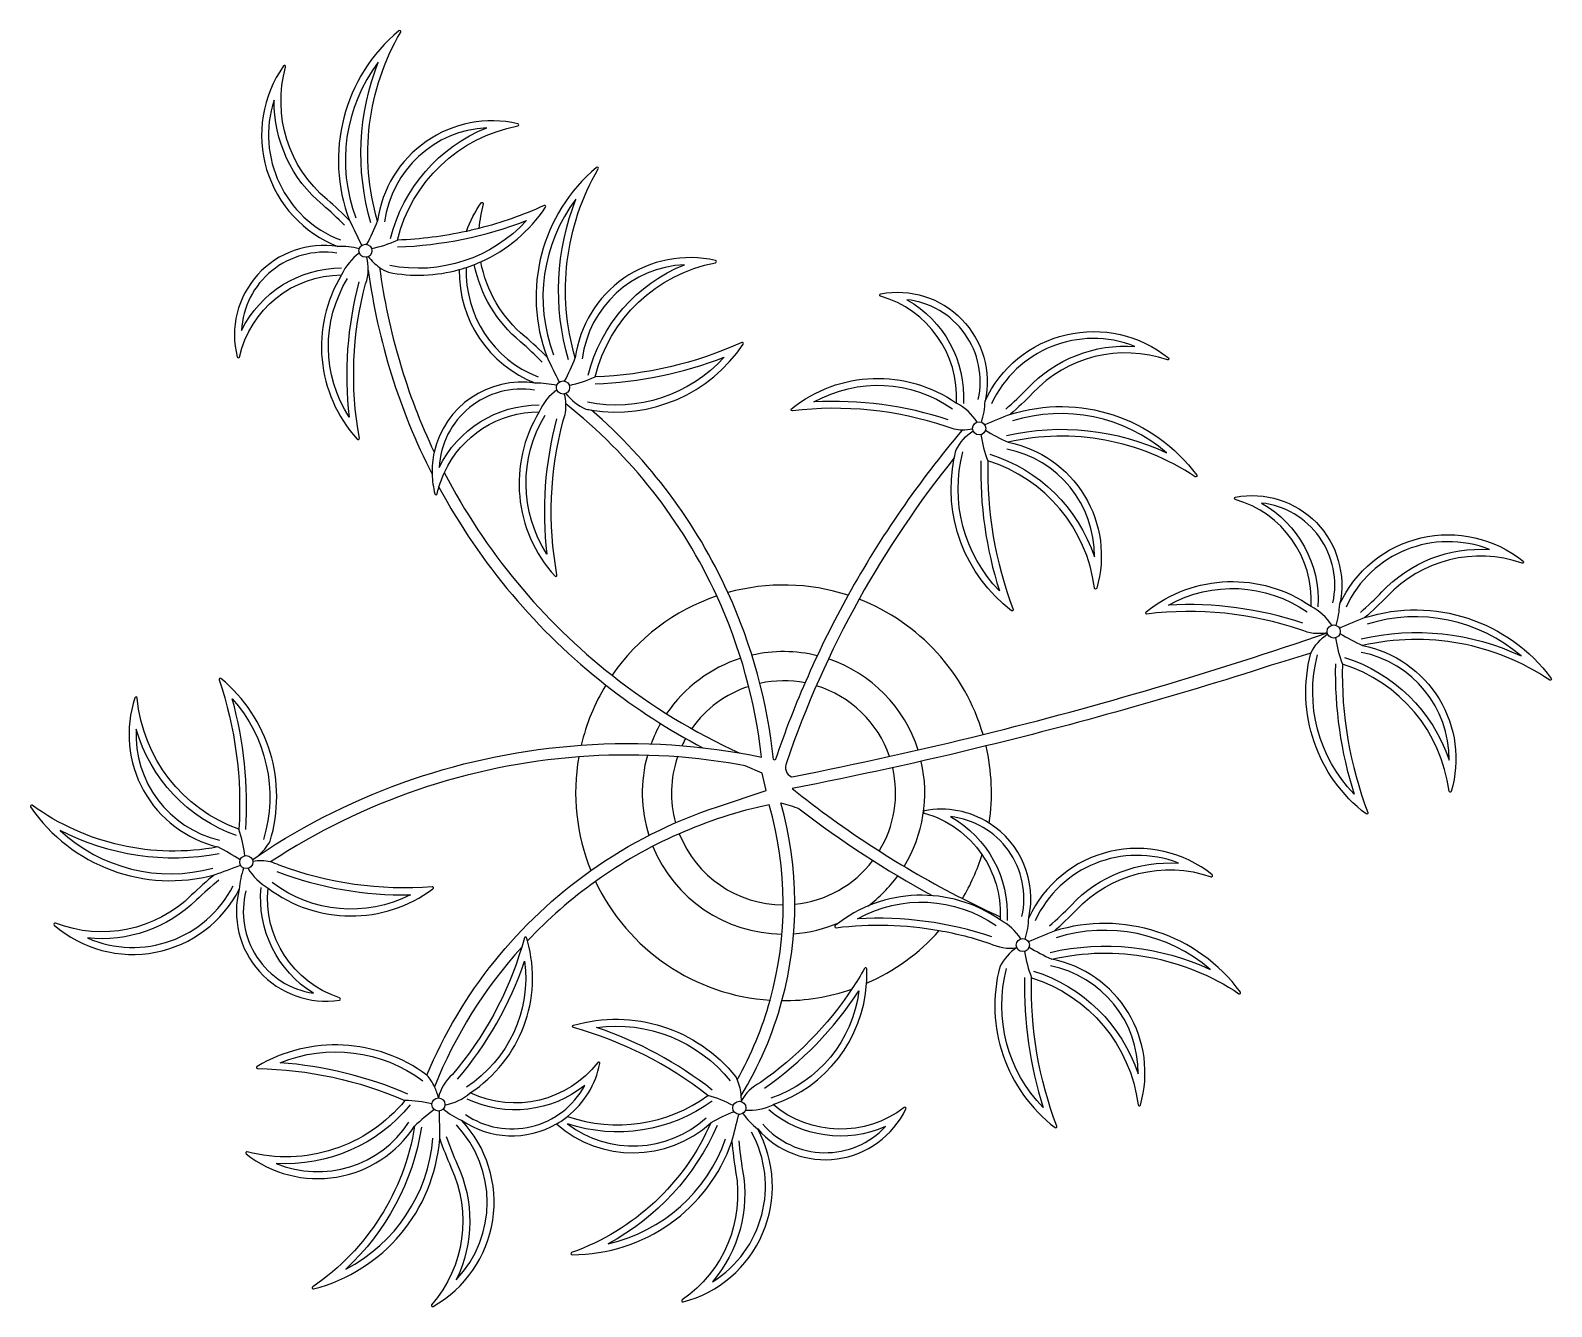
# Model space of a CAD drawing. Extents: x 6.63 to 8.11, y 6.21 to 7.45.
import ezdxf

# ---------------------------------------------------------------- set-up
doc = ezdxf.new("R2010")
doc.units = 0
doc.header["$MEASUREMENT"] = 0
doc.layers.get('0').update_dxf_attribs({"linetype": 'CONTINUOUS'})

msp = doc.modelspace()

# ---------------------------------------------------------------- linework, layer by layer
for points in [[(7.054, 7.2544, -0.044702), (6.9867, 7.2459, -0.292875), (7.1042, 7.3573, 0.812627), (7.1042, 7.3595, 0.440709), (6.9674, 7.2645, -0.206766), (6.9899, 7.4488, 0.841054), (6.9882, 7.4502, 0.319879), (6.94, 7.2651, 0.02291), (6.9182, 7.2854, -0.295227), (6.8777, 7.4148, 0.840529), (6.8757, 7.4158, 0.48816), (6.9286, 7.2397, 0.53881), (6.8305, 7.1318, 0.789131), (6.8327, 7.1318, -0.350883), (6.9323, 7.2119, 0.333646), (6.9476, 7.0517, 0.753256), (6.9496, 7.0527, -0.110832), (6.9557, 7.2032, 0.082444), (6.9583, 7.2167)], [(6.9609, 7.2626, -0.167514), (6.9681, 7.4194, 0.258979), (6.9463, 7.2675, 0.258979)], [(6.9352, 7.2604, 0.022882), (6.9139, 7.2802, -0.224907), (6.8664, 7.3824, 0.398073), (6.9311, 7.246, 0.398073)], [(6.9801, 7.2476, -0.241152), (7.0739, 7.3555, 0.361333), (6.9741, 7.2636, 0.361333)], [(7.176, 7.08, 0.293157), (7.3241, 7.1444, 0.75503), (7.3227, 7.146, -0.097712), (7.1795, 7.1124, -0.292875), (7.297, 7.2238, 0.812627), (7.297, 7.226, 0.440709), (7.1602, 7.1309, -0.206766), (7.1827, 7.3153, 0.841054), (7.181, 7.3167, 0.319879), (7.1328, 7.1315, 0.02291), (7.111, 7.1518, -0.174474), (7.0681, 7.2247)], [(7.054, 7.2544, -0.067497), (7.0685, 7.2822, -0.840529), (7.0705, 7.2812, 0.048726), (7.0663, 7.2573, 0.048726)], [(7.0681, 7.2247, 0.140871), (7.1313, 7.2779, 0.75503), (7.1299, 7.2796, -0.044425), (7.0663, 7.2573, -0.292875)], [(7.1537, 7.129, -0.167514), (7.1609, 7.2859, 0.258979), (7.1391, 7.134, 0.258979)], [(6.9869, 7.2392, 0.083524), (7.1126, 7.265, -0.262783), (6.9792, 7.2211, -0.262783)], [(7.0663, 7.2573, -0.008334), (7.054, 7.2544, -0.292875)], [(6.9276, 7.2331, 0.444917), (6.8346, 7.1576, -0.285632), (6.9323, 7.2187, -0.285632)], [(6.9583, 7.2167, 0.075824), (6.9568, 7.2292)], [(6.9583, 7.2298, 0.078004), (6.9693, 7.2193, 0.117247)], [(6.9693, 7.2193, 0.05012), (6.9779, 7.2145, 0.117247), (7.0471, 7.2171, 0.75503)], [(7.0471, 7.2171, 0.314795), (7.1214, 7.1062, 0.395574), (7.0226, 7.0389, 0.789131)], [(7.0471, 7.2171, 0.037459), (7.0681, 7.2247, 0.75503)], [(7.0539, 7.2192, 0.320309), (7.1239, 7.1125, 0.398073)], [(7.128, 7.1268, 0.022882), (7.1067, 7.1467, -0.171581), (7.0617, 7.222, 0.398073)], [(7.1729, 7.114, -0.241152), (7.2667, 7.2219, 0.361333), (7.1669, 7.13, 0.361333)], [(6.9492, 7.205, 0.095102), (6.9397, 7.0731, -0.287922), (6.9381, 7.2084, -0.287922)], [(7.5378, 7.0604, -0.097873), (7.522, 7.064, 0.110832), (7.372, 7.0793, -0.753256), (7.3712, 7.0813, -0.333646), (7.532, 7.0868, 0.350883), (7.4581, 7.1912, -0.789131), (7.4582, 7.1934, -0.53881), (7.56, 7.0888, -0.48816), (7.7389, 7.1309, -0.840529), (7.7379, 7.129, 0.295227), (7.6062, 7.0964, -0.02291), (7.5847, 7.0759, -0.319879), (7.7665, 7.0165, -0.841054), (7.765, 7.0149, 0.206766), (7.5824, 7.0486, -0.440709), (7.6689, 6.9062, -0.812627), (7.6667, 6.9064, 0.292875), (7.5627, 7.0305, 0.097712), (7.5875, 6.8855, -0.75503), (7.5858, 6.8842, -0.288372), (7.53, 7.0334, -0.128627)], [(7.5534, 7.0903, 0.444917), (7.4838, 7.1877, -0.285632), (7.5388, 7.0864, -0.285632)], [(7.5802, 7.081, 0.022882), (7.6013, 7.101, -0.224907), (7.7062, 7.1422, 0.398073), (7.5662, 7.086, 0.398073)], [(7.1797, 7.1056, 0.083524), (7.3054, 7.1315, -0.262783), (7.172, 7.0876, -0.262783)], [(7.1204, 7.0995, 0.444917), (7.0274, 7.024, -0.285632), (7.1251, 7.0851, -0.285632)], [(7.5241, 7.0704, 0.095102), (7.393, 7.0879, -0.287922), (7.5282, 7.0813, -0.287922)], [(7.0325, 7.019, -0.291603), (7.1251, 7.0784, 0.333646), (7.1404, 6.9181, 0.753256), (7.1424, 6.9191, -0.110832), (7.1485, 7.0697, 0.099661), (7.1511, 7.086)], [(7.2983, 6.8986, 0.118258), (7.1511, 7.086, 0.200493)], [(7.3092, 6.9019, 0.107708), (7.176, 7.08, 0.190798)], [(7.142, 7.0714, 0.095102), (7.1325, 6.9395, -0.287922), (7.1309, 7.0749, -0.287922)], [(7.5809, 7.0552, -0.167514), (7.737, 7.0384, 0.258979), (7.5867, 7.0694, 0.258979)], [(7.5378, 7.0604, 0.049661), (7.4264, 6.8993, 0.00073)], [(7.53, 7.0334, -0.013351), (7.5318, 7.0411, -0.128627), (7.5483, 7.0598)], [(7.5478, 7.0614, -0.060448), (7.5378, 7.0604, 0.110832)], [(7.0226, 7.0389, 0.061423), (7.0206, 7.0176, 0.789131)], [(7.5559, 7.0306, 0.083524), (7.574, 6.9036, -0.262783), (7.5384, 7.0394, -0.262783)], [(7.5647, 7.0369, -0.241152), (7.6667, 6.9367, 0.361333), (7.5811, 7.042, 0.361333)], [(7.0272, 7.005, -0.036726), (7.0325, 7.019, 0.333646)], [(7.53, 7.0334, 0.042615), (7.4371, 6.8954, 0.406528)], [(7.0206, 7.0176, 0.056239), (7.0233, 6.9982, 0.789131), (7.0255, 6.9982, -0.017017), (7.0272, 7.005, 0.333646)], [(7.8936, 6.8626, -0.157623), (7.8679, 6.8657, 0.110832), (7.7179, 6.881, -0.753256), (7.7171, 6.883, -0.333646), (7.878, 6.8885, 0.350883), (7.8041, 6.9928, -0.789131), (7.8042, 6.995, -0.53881), (7.9059, 6.8905, -0.48816), (8.0849, 6.9326, -0.840529), (8.0838, 6.9307, 0.295227), (7.9521, 6.8981, -0.02291), (7.9306, 6.8775, -0.319879), (8.1124, 6.8181, -0.841054), (8.1109, 6.8165, 0.206766), (7.9283, 6.8503, -0.440709), (8.0148, 6.7079, -0.812627), (8.0126, 6.708, 0.292875), (7.9086, 6.8321, 0.097712), (7.9335, 6.6872, -0.75503), (7.9317, 6.6859, -0.30289), (7.8778, 6.8428, -0.128627)], [(7.8993, 6.8919, 0.444917), (7.8297, 6.9893, -0.285632), (7.8847, 6.8881, -0.285632)], [(7.9261, 6.8826, 0.022882), (7.9472, 6.9027, -0.224907), (8.0521, 6.9439, 0.398073), (7.9121, 6.8877, 0.398073)], [(7.4264, 6.8993, 0.044543), (7.3553, 6.7385, 0.00073), (7.3535, 6.7389, 0.081417), (7.3092, 6.9019, 0.190798)], [(7.87, 6.8721, 0.095102), (7.7389, 6.8896, -0.287922), (7.8741, 6.883, -0.287922)], [(7.166, 6.753, -0.068446), (7.3419, 6.7414, 0.080331), (7.2983, 6.8986, 0.200493)], [(7.4371, 6.8954, 0.044738), (7.3663, 6.7359, 0.406528), (7.3712, 6.722), (7.3733, 6.7225, 0.012137), (7.558, 6.7634)], [(7.9268, 6.8568, -0.167514), (8.0829, 6.8401, 0.258979), (7.9326, 6.8711, 0.258979)], [(7.558, 6.7634, 0.02246), (7.8936, 6.8626)], [(7.8778, 6.8428, -0.128627), (7.8942, 6.8615)], [(7.8936, 6.8626, 0.000014), (7.8938, 6.8627)], [(7.8778, 6.8428), (7.8481, 6.8338, -0.018419), (7.5609, 6.7522, 0.061468)], [(7.9018, 6.8323, 0.083524), (7.92, 6.7053, -0.262783), (7.8843, 6.8411, -0.262783)], [(7.9106, 6.8386, -0.241152), (8.0126, 6.7384, 0.361333), (7.927, 6.8436, 0.361333)], [(6.8508, 6.6451, 0.093908), (6.8625, 6.6592, 0.30289), (6.8146, 6.8181, 0.75503), (6.8128, 6.8168, -0.097712), (6.8321, 6.671, -0.292875), (6.7329, 6.799, 0.812627), (6.7307, 6.7993, 0.440709), (6.8117, 6.6537, -0.206766), (6.6305, 6.6944, 0.841054), (6.6289, 6.6928, 0.319879), (6.8083, 6.6265, 0.02291), (6.786, 6.6068, -0.295227), (6.6532, 6.5793, 0.840529), (6.652, 6.5774, 0.48816), (6.8325, 6.6126, 0.53881), (6.9301, 6.5042, 0.789131), (6.9303, 6.5064, -0.350883), (6.8605, 6.6135, 0.333646), (7.0214, 6.6128, 0.753256), (7.0207, 6.6149, -0.110832), (6.8715, 6.6359, 0.055091), (6.8628, 6.639)], [(6.8388, 6.6706, 0.083524), (6.8256, 6.7982, -0.262783), (6.856, 6.6611, -0.262783)], [(6.8298, 6.6647, -0.241152), (6.7318, 6.7687, 0.361333), (6.8132, 6.6602, 0.361333)], [(6.8508, 6.6451, -0.130846), (7.166, 6.753, 0.200366)], [(7.5609, 6.7522, -0.011949), (7.3717, 6.7107, 0.050913), (7.5379, 6.6033, 0.061468)], [(7.1637, 6.7416, 0.12707), (6.8628, 6.639)], [(7.1754, 6.6306, -0.074898), (7.299, 6.6929), (7.3463, 6.7089), (7.3426, 6.7258), (7.3261, 6.7328), (7.3193, 6.7342, 0.061541), (7.1637, 6.7416)], [(7.3503, 6.5042, 0.139201), (7.3494, 6.6949, 0.103259), (7.18, 6.6201)], [(7.3619, 6.5038, 0.136241), (7.3607, 6.6966, -0.04357), (7.3788, 6.6908, 0.039326), (7.5084, 6.6062, 0.039326)], [(7.564, 6.677, 0.190546), (7.5008, 6.689, 0.789131), (7.5007, 6.6868, -0.174503), (7.557, 6.6462, 0.333646)], [(7.596, 6.5859, 0.444917), (7.5264, 6.6833, -0.285632), (7.5814, 6.582, -0.285632)], [(6.8129, 6.647, -0.167514), (6.6576, 6.6698, 0.258979), (6.8066, 6.633, 0.258979)], [(7.5909, 6.5554, 0.128627), (7.5744, 6.5368, 0.30289), (7.6284, 6.3798, 0.75503), (7.6301, 6.3811, -0.097712), (7.6053, 6.5261, -0.292875), (7.7093, 6.402, 0.812627), (7.7115, 6.4018, 0.440709), (7.625, 6.5442, -0.206766), (7.8076, 6.5105, 0.841054), (7.8091, 6.5121, 0.319879), (7.6273, 6.5715, 0.02291), (7.6488, 6.592, -0.295227), (7.7805, 6.6246, 0.840529), (7.7816, 6.6265, 0.48816), (7.6026, 6.5844, 0.315838), (7.564, 6.677, 0.789131)], [(6.8453, 6.6411, 0.034305), (6.8508, 6.6451, 0.30289)], [(6.8628, 6.639, 0.103266), (6.8457, 6.6396)], [(7.557, 6.6462, -0.158607), (7.5748, 6.5855, 0.333646)], [(7.6228, 6.5766, 0.022882), (7.6439, 6.5967, -0.224907), (7.7488, 6.6378, 0.398073), (7.6088, 6.5816, 0.398073)], [(6.8126, 6.6212, 0.022882), (6.7907, 6.602, -0.224907), (6.6843, 6.5649, 0.398073), (6.8264, 6.6157, 0.398073)], [(6.8691, 6.6296, 0.095102), (6.9994, 6.607, -0.287922), (6.8646, 6.6189, -0.287922)], [(7.0154, 6.431, -0.140411), (7.1754, 6.6306)], [(7.18, 6.6201, 0.048769), (7.1136, 6.562)], [(6.839, 6.6109, 0.444917), (6.9048, 6.5109, -0.285632), (6.8538, 6.6142, -0.285632)], [(7.5748, 6.5855, -0.007402), (7.5747, 6.5824, 0.333646), (7.4138, 6.5769, 0.753256), (7.4146, 6.5749, -0.073477), (7.5152, 6.5722, 0.159263)], [(7.5667, 6.566, 0.095102), (7.4356, 6.5836, -0.287922), (7.5708, 6.5769, -0.287922)], [(7.5379, 6.6033, 0.010522), (7.5748, 6.5855, 0.061468)], [(7.1526, 6.3906, 0.179344), (7.1842, 6.4424, 0.789131), (7.1822, 6.4433, -0.350883), (7.0578, 6.4137, 0.327264), (7.1136, 6.562, 0.753256)], [(7.1136, 6.562, 0.005753), (7.1127, 6.565, 0.753256), (7.1106, 6.5649, -0.006774), (7.108, 6.556, 0.155552)], [(7.5152, 6.5722, -0.037053), (7.5646, 6.5596, 0.155552), (7.5909, 6.5554)], [(7.6235, 6.5508, -0.167514), (7.7796, 6.5341, 0.258979), (7.6293, 6.5651, 0.258979)], [(7.108, 6.556, -0.10398), (7.0404, 6.4316, 0.155552), (7.0267, 6.4087)], [(7.0455, 6.4272, 0.095102), (7.1108, 6.5423, -0.287922), (7.0541, 6.4193, -0.287922)], [(7.4444, 6.5207, 0.02609), (7.4446, 6.5347, 0.753256), (7.4425, 6.5352, -0.01718), (7.4301, 6.5151, 0.159263)], [(7.5985, 6.5263, 0.083524), (7.6167, 6.3993, -0.262783), (7.581, 6.535, -0.262783)], [(7.6073, 6.5325, -0.241152), (7.7093, 6.4323, 0.361333), (7.6237, 6.5376, 0.361333)], [(7.1419, 6.3834, 0.382347), (7.2925, 6.3845, -0.206766), (7.1567, 6.2579, 0.841054), (7.1571, 6.2558, 0.319879), (7.3131, 6.3664, 0.02291), (7.3167, 6.3369, -0.295227), (7.2645, 6.2117, 0.840529), (7.2654, 6.2097, 0.48816), (7.3382, 6.3785, 0.53881), (7.4828, 6.398, 0.789131), (7.4811, 6.3994, -0.350883), (7.3532, 6.4022, 0.304902), (7.4444, 6.5207, 0.753256)], [(7.4301, 6.5151, -0.093474), (7.3409, 6.4239, 0.155552), (7.3219, 6.4053)], [(7.3181, 6.4264, 0.060528), (7.3503, 6.5042, 0.152798)], [(7.3218, 6.4106, 0.070781), (7.3619, 6.5038, -0.04357)], [(7.3448, 6.4183, 0.095102), (7.437, 6.5132, -0.287922), (7.3511, 6.4086, -0.287922)], [(7.1526, 6.3906, 0.244875), (7.2897, 6.4112, 0.097712), (7.1585, 6.4775, -0.75503), (7.1585, 6.4797, -0.30289), (7.3167, 6.4296, -0.017491), (7.3181, 6.4264)], [(7.2939, 6.4165, 0.083524), (7.1811, 6.4776, -0.262783), (7.3114, 6.4253, -0.262783)], [(7.0154, 6.431, 0.302657), (6.8498, 6.4395, 0.75503), (6.8503, 6.4374, -0.097712), (6.9941, 6.4063, -0.292875), (6.8401, 6.3561, 0.812627), (6.8391, 6.3542, 0.440709), (7.0035, 6.3813, -0.206766), (6.9041, 6.2245, 0.841054), (6.905, 6.2224, 0.319879), (7.028, 6.369, 0.02291), (7.039, 6.3413, -0.295227), (7.0201, 6.207, 0.840529), (7.0215, 6.2053, 0.48816), (7.0492, 6.387, 0.287546), (7.1419, 6.3834, 0.789131)], [(6.9968, 6.4125, 0.083524), (6.8722, 6.4431, -0.262783), (7.0115, 6.4255, -0.262783)], [(7.0229, 6.4197, 0.068839), (7.0155, 6.4309, 0.000213), (7.0154, 6.431, 0.75503)], [(7.3181, 6.4264, -0.083658), (7.3218, 6.4106)], [(7.0267, 6.4087, 0.059263), (7.0229, 6.4197, 0.000213)], [(7.053, 6.3926, 0.444917), (7.1694, 6.4208, -0.285632), (7.0549, 6.4076, -0.285632)], [(6.9993, 6.402, -0.241152), (6.8683, 6.3449, 0.361333), (6.9979, 6.385, 0.361333)], [(7.2937, 6.4057, -0.241152), (7.1525, 6.3835, 0.361333), (7.288, 6.3895, 0.361333)], [(7.3218, 6.4106, -0.026979), (7.3219, 6.4053)], [(7.3433, 6.383, 0.444917), (7.463, 6.3809, -0.285632), (7.3489, 6.397, -0.285632)], [(7.0344, 6.3712, 0.022882), (7.0451, 6.3441, -0.224907), (7.0442, 6.2314, 0.398073), (7.0443, 6.3824, 0.398073)], [(7.1419, 6.3834, 0.036778), (7.1526, 6.3906, 0.789131)], [(7.2987, 6.3818, -0.167514), (7.1923, 6.2664, 0.258979), (7.3067, 6.3687, 0.258979)], [(7.0102, 6.3802, -0.167514), (6.9364, 6.2417, 0.258979), (7.0213, 6.3695, 0.258979)], [(7.3198, 6.367, 0.022882), (7.3234, 6.3381, -0.224907), (7.294, 6.2293, 0.398073), (7.3322, 6.3753, 0.398073)]]:
    msp.add_lwpolyline(points, format="xyb")
for centre in [(6.9555, 7.2355), (7.1483, 7.102), (7.5542, 7.0622), (7.9001, 6.8639), (6.8393, 6.6389), (7.5968, 6.5579), (7.0267, 6.4023), (7.3203, 6.3991)]:
    msp.add_circle(centre, 0.0064)
for centre, radius, start, end in [((8.4133, 7.9646), 1.6309, 205.3958, 206.3463), ((6.7449, 7.3523), 0.2392, 332.4764, 338.4693), ((6.9359, 7.3575), 0.1226, 282.0912, 294.4917), ((6.9306, 7.1592), 0.0805, 76.4953, 91.4297), ((6.9814, 7.1899), 0.0538, 126.3631, 155.858), ((7.5728, 7.2995), 0.6201, 187.6771, 207.0456), ((7.5728, 7.2995), 0.6088, 187.5779, 205.3498), ((8.6061, 7.831), 1.6309, 205.3958, 206.3463), ((6.9377, 7.2187), 0.2392, 332.4764, 338.4693), ((7.1287, 7.224), 0.1226, 282.0912, 294.4917), ((7.1234, 7.0257), 0.0805, 76.4953, 91.4297), ((7.1742, 7.0564), 0.0538, 126.3631, 155.858), ((7.1093, 7.0843), 0.0419, 2.3348, 15.7659), ((7.19, 7.1261), 0.0491, 217.5003, 246.8184), ((7.1998, 7.2276), 0.1495, 258.7715, 260.8202), ((7.5071, 7.0391), 0.0538, 32.8644, 62.3594), ((7.4796, 7.0917), 0.0805, 342.9966, 357.9311), ((8.1929, 5.5626), 1.6309, 111.8972, 112.8476), ((7.6771, 7.0744), 0.1226, 188.5925, 200.9931), ((7.6836, 7.2653), 0.2392, 238.9778, 244.9707), ((7.5728, 7.2995), 0.6088, 207.4362, 231.7816), ((7.5728, 7.2995), 0.6201, 208.3632, 231.8794), ((7.3634, 6.7065), 0.2028, 71.8881, 105.5037), ((7.3634, 6.7065), 0.2028, 108.7105, 145.5573), ((7.3634, 6.7065), 0.2028, 16.287, 68.6663), ((7.853, 6.8408), 0.0538, 32.8644, 62.3594), ((7.8255, 6.8934), 0.0805, 342.9966, 357.9311), ((8.5388, 5.3643), 1.6309, 111.8972, 112.8476), ((8.0231, 6.8761), 0.1226, 188.5925, 200.9931), ((8.0295, 7.067), 0.2392, 238.9778, 244.9707), ((7.3634, 6.7065), 0.1378, 76.1579, 102.9417), ((7.3634, 6.7065), 0.1378, 107.6223, 145.8962), ((7.3634, 6.7065), 0.1378, 17.6434, 71.4224), ((7.3634, 6.7065), 0.2028, 148.7507, 166.7521), ((7.5728, 7.2995), 0.6201, 231.8794, 242.3099), ((7.5728, 7.2995), 0.6088, 231.7816, 245.5421), ((7.3634, 6.7065), 0.1093, 78.924, 102.2058), ((7.3634, 6.7065), 0.1093, 108.1043, 145.0238), ((7.3634, 6.7065), 0.1093, 18.9306, 72.9454), ((7.3634, 6.7065), 0.1378, 150.5738, 159.7593), ((7.3634, 6.7065), 0.1093, 150.9275, 155.1547), ((7.3634, 6.7065), 0.2028, 351.6338, 13.0154), ((7.3634, 6.7065), 0.2028, 170.0563, 201.9915), ((7.3634, 6.7065), 0.1378, 164.6246, 197.5771), ((7.3634, 6.7065), 0.1093, 161.3306, 195.5323), ((7.3634, 6.7065), 0.1378, 328.6104, 12.8868), ((7.3634, 6.7065), 0.1093, 328.6882, 12.9542), ((6.716, 6.6315), 0.1226, 6.3822, 18.7827), ((7.3634, 6.7065), 0.1093, 201.4538, 269.8825), ((6.7022, 6.441), 0.2392, 56.7674, 62.7603), ((7.3634, 6.7065), 0.1378, 202.2927, 269.3964), ((6.2589, 8.1621), 1.6309, 289.6868, 290.6373), ((7.3634, 6.7065), 0.1093, 275.7878, 322.7878), ((7.3634, 6.7065), 0.2028, 329.3951, 342.694), ((6.9127, 6.6066), 0.0805, 160.7862, 175.7207), ((6.8873, 6.6602), 0.0538, 210.654, 240.149), ((7.3634, 6.7065), 0.2028, 205.2401, 266.3089), ((7.3634, 6.7065), 0.1378, 306.7183, 323.927), ((7.3634, 6.7065), 0.1378, 274.1038, 293.0704), ((7.5497, 6.5348), 0.0538, 32.8644, 62.3594), ((7.5222, 6.5873), 0.0805, 342.9966, 357.9311), ((7.3634, 6.7065), 0.2028, 293.5669, 318.4822), ((8.2355, 5.0583), 1.6309, 111.8972, 112.8476), ((7.4438, 6.2516), 0.4532, 137.8048, 158.2226), ((7.7198, 6.57), 0.1226, 188.5925, 200.9931), ((7.7262, 6.7609), 0.2392, 238.9778, 244.9707), ((7.3634, 6.7065), 0.2028, 269.5763, 289.2079), ((7.0229, 6.4546), 0.0538, 280.9395, 310.4344), ((7.2568, 6.293), 0.1226, 62.0331, 74.4336), ((6.9921, 6.2837), 0.1226, 76.6676, 89.0681), ((7.1668, 6.2065), 0.2392, 127.0528, 133.0457), ((5.3971, 6.3698), 1.6309, 359.9722, 0.9227), ((7.0819, 6.4606), 0.0805, 231.0717, 246.0061), ((7.3298, 6.4506), 0.0538, 266.305, 295.7999), ((7.4063, 6.1742), 0.2392, 112.4183, 118.4113), ((5.7353, 6.7793), 1.6309, 345.3378, 346.2882), ((7.3884, 6.4414), 0.0805, 216.4372, 231.3717)]:
    msp.add_arc(centre, radius, start, end)

doc.saveas('drawing.dxf')
